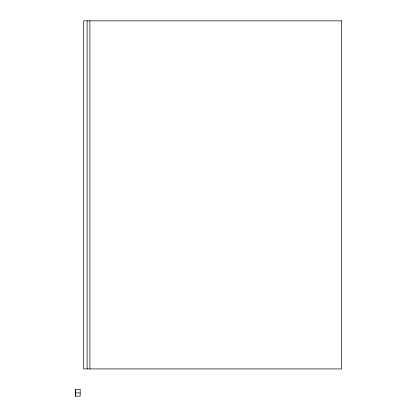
<?xml version="1.0" encoding="UTF-8"?>
<svg xmlns="http://www.w3.org/2000/svg" width="417" height="417" viewBox="0 0 417 417"><rect width="100%" height="100%" fill="white"/><g stroke="black" fill="none" stroke-linecap="round" stroke-linejoin="round"><path stroke-width="0.63" d="M75.378 392.913L80.179 392.913M89.89 20.85L89.89 368.93M87.127 20.85L87.127 368.93M75.498 389.681L75.498 396.15M341.622 20.85L83.525 20.85L83.525 368.93L341.622 368.93L341.622 20.85M80.179 389.681L75.378 389.681L75.378 396.15L80.179 396.15L80.179 389.681"/></g></svg>
